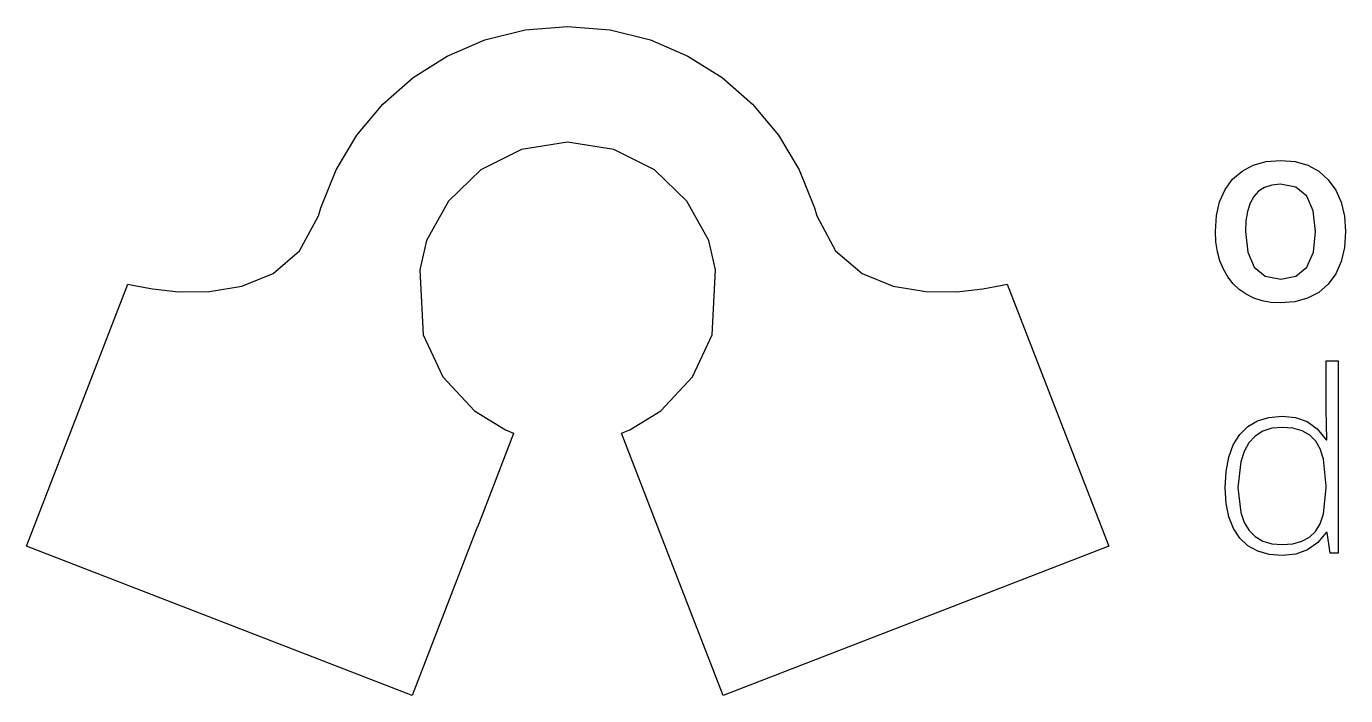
# Model space of a CAD drawing. Extents: x 0 to 103, y -12 to 15.
# Drawn here: x 0 to 52, y -11.6 to 14.8 of the extents above; entities that cross this region are included whole.
import ezdxf

# ---------------------------------------------------------------- set-up
doc = ezdxf.new("R2010")
doc.units = 0
doc.layers.get('0').update_dxf_attribs({"linetype": 'CONTINUOUS'})

msp = doc.modelspace()

# ---------------------------------------------------------------- linework, layer by layer
at = {"color": 7}
for p, q in [((18.086936, 14.246001), (19.676944, 14.643719)), ((19.676944, 14.643719), (21.354369, 14.78118)), ((21.354369, 14.78118), (23.031794, 14.643719)), ((23.031794, 14.643719), (24.621803, 14.246001)), ((16.606345, 13.610025), (18.086936, 14.246001)), ((24.621803, 14.246001), (26.102396, 13.610025)), ((15.257176, 12.757788), (16.606345, 13.610025)), ((26.102396, 13.610025), (27.45157, 12.757788)), ((14.061427, 11.711289), (15.257176, 12.757788)), ((27.45157, 12.757788), (28.647326, 11.711289)), ((13.041102, 10.492527), (14.061427, 11.711289)), ((28.647326, 11.711289), (29.667663, 10.492527)), ((12.218202, 9.123498), (13.041102, 10.492527)), ((29.667663, 10.492527), (30.490577, 9.123498)), ((19.531663, 9.923732), (17.93351, 9.117334)), ((21.354363, 10.213248), (19.531663, 9.923732)), ((23.177065, 9.923732), (21.354363, 10.213248)), ((24.775224, 9.117334), (23.177065, 9.923732)), ((48.40359, 9.305577), (48.915528, 9.444516)), ((48.915528, 9.444516), (49.496776, 9.490827)), ((49.496776, 9.490827), (50.055063, 9.44344)), ((50.055063, 9.44344), (50.551976, 9.301273)), ((11.614729, 7.626202), (12.218202, 9.123498)), ((17.93351, 9.117334), (16.653134, 7.887282)), ((26.055618, 7.887282), (24.775224, 9.117334)), ((30.490577, 9.123498), (31.09407, 7.626202)), ((47.587641, 8.74978), (47.960962, 9.074001)), ((47.960962, 9.074001), (48.40359, 9.305577)), ((50.551976, 9.301273), (50.98753, 9.064317)), ((50.98753, 9.064317), (51.361747, 8.732562)), ((47.079691, 7.863925), (47.291323, 8.343044)), ((47.291323, 8.343044), (47.587641, 8.74978)), ((48.850779, 8.428283), (48.612602, 8.277992)), ((49.138952, 8.518458), (48.850779, 8.428283)), ((49.477126, 8.548516), (49.138952, 8.518458)), ((50.082672, 8.432275), (49.477126, 8.548516)), ((50.515181, 8.083538), (50.082672, 8.432275)), ((51.361747, 8.732562), (51.662364, 8.320486)), ((16.653134, 7.887282), (15.78376, 6.326801)), ((26.925029, 6.326801), (26.055618, 7.887282)), ((46.952725, 7.312416), (47.079691, 7.863925)), ((48.424408, 8.067584), (48.281653, 7.801038)), ((48.612602, 8.277992), (48.424408, 8.067584)), ((50.774672, 7.502287), (50.515181, 8.083538)), ((51.662364, 8.320486), (51.877102, 7.842439)), ((51.877102, 7.842439), (52.005953, 7.29844)), ((10.781647, 5.929963), (11.520084, 7.305376)), ((11.520084, 7.305376), (11.614668, 7.625958)), ((11.614668, 7.625958), (11.614729, 7.626202)), ((31.09407, 7.626202), (31.09407, 7.626202)), ((31.09407, 7.626202), (31.094132, 7.625951)), ((31.094132, 7.625951), (31.188655, 7.305369)), ((31.188655, 7.305369), (31.927092, 5.929957)), ((46.910406, 6.688505), (46.952725, 7.312416)), ((48.179661, 7.482337), (48.118454, 7.111489)), ((48.281653, 7.801038), (48.179661, 7.482337)), ((50.861166, 6.688505), (50.774672, 7.502287)), ((52.005953, 7.29844), (52.048904, 6.688505)), ((48.118454, 7.111489), (48.098047, 6.688505)), ((15.78376, 6.326801), (15.524931, 5.168385)), ((27.183834, 5.168316), (26.925029, 6.326801)), ((46.930033, 6.276848), (46.910406, 6.688505)), ((46.988919, 5.890953), (46.930033, 6.276848)), ((48.098047, 6.688505), (48.184863, 5.866138)), ((50.775278, 5.866138), (50.861166, 6.688505)), ((52.048904, 6.688505), (52.006262, 6.06)), ((9.735482, 5.033871), (10.781647, 5.929963)), ((31.927092, 5.929957), (32.973257, 5.033865)), ((47.087077, 5.53083), (46.988919, 5.890953)), ((48.184863, 5.866138), (48.445297, 5.278711)), ((50.517613, 5.278711), (50.775278, 5.866138)), ((52.006262, 6.06), (51.878343, 5.504488)), ((47.224511, 5.196489), (47.087077, 5.53083)), ((48.445297, 5.278711), (48.879333, 4.926241)), ((50.08817, 4.926241), (50.517613, 5.278711)), ((51.878343, 5.504488), (51.665156, 5.02197)), ((8.506782, 4.525887), (9.735482, 5.033871)), ((15.524931, 5.168385), (15.651856, 2.607131)), ((27.056932, 2.607131), (27.183834, 5.168316)), ((32.973257, 5.033865), (34.201956, 4.525881)), ((47.3984, 4.893753), (47.224511, 5.196489)), ((47.606051, 4.628434), (47.3984, 4.893753)), ((48.879333, 4.926241), (49.486951, 4.808747)), ((49.486951, 4.808747), (50.08817, 4.926241)), ((51.665156, 5.02197), (51.366709, 4.612445)), ((-0.00001, -5.73571), (4.007083, 4.615178)), ((4.007083, 4.615178), (4.270534, 4.550798)), ((4.270534, 4.550798), (4.977424, 4.418467)), ((4.977424, 4.418467), (6.002558, 4.309397)), ((6.002558, 4.309397), (7.220743, 4.3148)), ((7.220743, 4.3148), (8.506782, 4.525887)), ((34.201956, 4.525881), (35.487995, 4.314794)), ((35.487995, 4.314794), (36.706179, 4.309391)), ((36.706179, 4.309391), (37.731314, 4.418461)), ((37.731314, 4.418461), (38.438204, 4.550792)), ((38.438204, 4.550792), (38.701655, 4.615171)), ((38.701655, 4.615171), (42.708749, -5.735716)), ((47.847444, 4.400525), (47.606051, 4.628434)), ((48.12256, 4.210015), (47.847444, 4.400525)), ((48.425642, 4.059727), (48.12256, 4.210015)), ((50.992148, 4.286093), (50.550748, 4.052963)), ((51.366709, 4.612445), (50.992148, 4.286093)), ((48.750804, 3.952355), (48.425642, 4.059727)), ((49.098054, 3.887919), (48.750804, 3.952355)), ((49.467399, 3.866437), (49.098054, 3.887919)), ((50.042501, 3.913071), (49.467399, 3.866437)), ((50.550748, 4.052963), (50.042501, 3.913071)), ((15.651856, 2.607131), (16.430789, 0.950512)), ((26.277976, 0.950512), (27.056932, 2.607131)), ((51.283731, -0.324967), (51.283731, 1.579693)), ((51.283731, 1.579693), (51.761114, 1.579693)), ((51.761114, 1.579693), (51.761114, -5.999981)), ((16.430789, 0.950512), (17.674399, -0.391474)), ((25.034389, -0.391474), (26.277976, 0.950512)), ((17.674399, -0.391474), (18.905703, -1.141477)), ((23.803084, -1.141477), (25.034389, -0.391474)), ((51.312959, -1.528168), (51.283731, -0.324967)), ((47.868981, -1.328446), (48.188962, -1.010902)), ((48.188962, -1.010902), (48.574096, -0.784083)), ((48.574096, -0.784083), (49.024383, -0.647993)), ((49.024383, -0.647993), (49.539822, -0.602629)), ((49.539822, -0.602629), (50.07566, -0.654996)), ((49.539822, -0.602629), (49.539822, -0.602629)), ((50.07566, -0.654996), (50.533557, -0.812093)), ((50.533557, -0.812093), (50.930565, -1.095845)), ((19.220344, -1.286955), (17.800912, -4.985518)), ((18.905703, -1.141477), (19.225, -1.27485)), ((19.225, -1.27485), (19.220344, -1.286955)), ((23.483787, -1.27485), (23.803084, -1.141477)), ((24.907808, -4.985526), (23.483787, -1.27485)), ((47.617503, -1.731847), (47.868981, -1.328446)), ((48.480324, -1.383552), (48.234325, -1.649949)), ((48.779906, -1.193269), (48.480324, -1.383552)), ((49.133072, -1.079099), (48.779906, -1.193269)), ((49.539822, -1.041042), (49.133072, -1.079099)), ((49.968188, -1.074837), (49.539822, -1.041042)), ((49.539822, -1.041042), (49.539822, -1.041042)), ((50.332619, -1.176219), (49.968188, -1.074837)), ((50.633114, -1.345192), (50.332619, -1.176219)), ((50.869674, -1.581752), (50.633114, -1.345192)), ((50.930565, -1.095845), (51.283731, -1.528168)), ((51.283731, -1.528168), (51.312959, -1.528168)), ((47.437875, -2.216233), (47.617503, -1.731847)), ((48.044651, -1.988806), (47.909168, -2.396469)), ((48.234325, -1.649949), (48.044651, -1.988806)), ((51.050824, -1.892903), (50.869674, -1.581752)), ((51.180217, -2.29052), (51.050824, -1.892903)), ((47.330099, -2.781603), (47.437875, -2.216233)), ((47.909168, -2.396469), (47.800784, -3.418216)), ((51.283731, -3.345146), (51.180217, -2.29052)), ((47.294173, -3.427958), (47.330099, -2.781603)), ((47.330403, -4.041737), (47.294173, -3.427958)), ((47.800784, -3.418216), (47.910083, -4.402817)), ((51.178999, -4.457011), (51.283731, -3.427958)), ((51.283731, -3.427958), (51.283731, -3.345146)), ((47.439093, -4.577574), (47.330403, -4.041737)), ((47.620242, -5.035472), (47.439093, -4.577574)), ((47.910083, -4.402817), (48.046706, -4.789626)), ((51.048085, -4.84458), (51.178999, -4.457011)), ((17.790078, -4.981483), (15.217528, -11.626772)), ((17.800912, -4.985518), (17.790078, -4.981483)), ((24.918643, -4.981491), (24.907808, -4.985526)), ((27.491253, -11.626779), (24.918643, -4.981491)), ((47.873852, -5.41543), (47.620242, -5.035472)), ((48.046706, -4.789626), (48.237979, -5.106105)), ((48.237979, -5.106105), (48.483901, -5.352256)), ((50.625504, -5.375547), (50.864804, -5.147512)), ((50.864804, -5.147512), (51.048085, -4.84458)), ((51.283731, -5.191353), (50.948832, -5.58775)), ((51.322701, -5.191353), (51.283731, -5.191353)), ((51.444482, -5.999981), (51.322701, -5.191353)), ((48.195963, -5.713794), (47.873852, -5.41543)), ((48.58262, -5.926912), (48.195963, -5.713794)), ((48.483901, -5.352256), (48.784472, -5.528077)), ((48.784472, -5.528077), (49.139694, -5.63357)), ((49.139694, -5.63357), (49.549564, -5.668735)), ((49.549564, -5.668735), (49.967884, -5.636159)), ((49.967884, -5.636159), (50.32653, -5.538428)), ((50.32653, -5.538428), (50.625504, -5.375547)), ((50.948832, -5.58775), (50.548171, -5.870893)), ((15.217528, -11.626772), (-0.00001, -5.73571)), ((42.708749, -5.735716), (27.491253, -11.626779)), ((49.033821, -6.054783), (48.58262, -5.926912)), ((49.549564, -6.097406), (49.033821, -6.054783)), ((50.081749, -6.040777), (49.549564, -6.097406)), ((50.548171, -5.870893), (50.081749, -6.040777)), ((51.761114, -5.999981), (51.444482, -5.999981))]:
    msp.add_line(p, q, dxfattribs=at)

doc.saveas('drawing.dxf')
